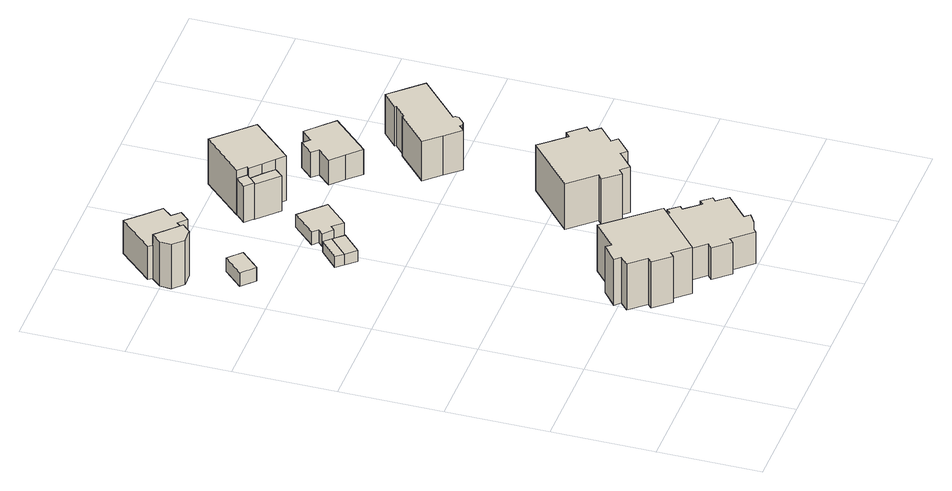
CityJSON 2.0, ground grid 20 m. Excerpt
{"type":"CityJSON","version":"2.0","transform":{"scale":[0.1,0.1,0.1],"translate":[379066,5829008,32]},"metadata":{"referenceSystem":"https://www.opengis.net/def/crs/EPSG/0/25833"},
"CityObjects":{
"building1":{"type":"Building","attributes":{"Gemeindeschluessel":"11000012","BezugspunktDach":"2200","function":"31001_1010","measuredHeight":13.26,"storeysAboveGround":2},"address":[{"country":"Germany","locality":"Berlin","thoroughfareNumber":"109B","thoroughfareName":"Sandhauser Straße"}],"geometry":[{"type":"Solid","lod":"1","boundaries":[[[[0,1,2,3,4,5,6,7,8,9,10,11,12,13]],[[14,15,16,17,18,19,20,21,22,23,24,25,26,27]],[[14,27,13,12]],[[15,14,12,11]],[[16,15,11,10]],[[17,16,10,9]],[[18,17,9,8]],[[19,18,8,7]],[[20,19,7,6]],[[21,20,6,5]],[[22,21,5,4]],[[23,22,4,3]],[[24,23,3,2]],[[25,24,2,1]],[[26,25,1,0]],[[27,26,0,13]]]]}]},
"building2":{"type":"Building","attributes":{"Gemeindeschluessel":"11000012","BezugspunktDach":"2200","function":"31001_2463","measuredHeight":2.93,"storeysAboveGround":1},"address":[{"country":"Germany","locality":"Berlin","thoroughfareNumber":"119 (1)","thoroughfareName":"Sandhauser Straße"}],"geometry":[{"type":"Solid","lod":"1","boundaries":[[[[28,29,30,31]],[[32,33,34,35]],[[32,35,31,30]],[[33,32,30,29]],[[34,33,29,28]],[[35,34,28,31]]]]}]},
"building3":{"type":"Building","attributes":{"Gemeindeschluessel":"11000012","function":"31001_1010"},"address":[{"country":"Germany","locality":"Berlin","thoroughfareNumber":"119","thoroughfareName":"Sandhauser Straße"}],"children":["building3-1","building3-2"]},
"building3-1":{"type":"BuildingPart","attributes":{"BezugspunktDach":"2200","measuredHeight":10.28,"storeysAboveGround":2},"parents":["building3"],"geometry":[{"type":"MultiSurface","lod":"1","boundaries":[[[36,37,38,39,40,41,42,43,44,45,46,47]],[[48,49,50,51,52,53,54,55,56,57,58,59]],[[48,59,47,46]],[[49,48,46,45]],[[50,49,45,44]],[[51,50,44,43]],[[52,51,43,42]],[[53,52,42,41]],[[54,53,41,40]],[[55,54,40,39]],[[56,55,39,38]],[[59,58,36,47]],[[57,56,60,38,37]],[[58,57,37,36]]]}]},
"building3-2":{"type":"BuildingPart","attributes":{"BezugspunktDach":"2200","measuredHeight":9.79,"storeysAboveGround":2},"parents":["building3"],"geometry":[{"type":"MultiSurface","lod":"1","boundaries":[[[61,62,63,64,65,66]],[[67,68,69,70,71,72]],[[67,72,66,65]],[[68,67,65,64]],[[73,38,37,36,64,63]],[[56,69,68,58,57]],[[70,69,63,62]],[[71,70,62,61]],[[72,71,61,66]],[[56,57,37,38,73]],[[57,58,36,37]]]}]},
"building4":{"type":"Building","attributes":{"Gemeindeschluessel":"11000012","BezugspunktDach":"2200","function":"51009_1610","measuredHeight":2.39,"storeysAboveGround":0},"address":[{"country":"Germany","locality":"Berlin"}],"geometry":[{"type":"Solid","lod":"1","boundaries":[[[[74,75,76,77]],[[78,79,80,81]],[[78,81,77,76]],[[79,78,76,75]],[[80,79,75,74]],[[81,80,74,77]]]]}]},
"building5":{"type":"Building","attributes":{"Gemeindeschluessel":"11000012","BezugspunktDach":"2200","function":"31001_1010","measuredHeight":2.33,"storeysAboveGround":1},"address":[{"country":"Germany","locality":"Berlin","thoroughfareNumber":"117 (5)","thoroughfareName":"Sandhauser Straße"}],"geometry":[{"type":"Solid","lod":"1","boundaries":[[[[82,83,75,74]],[[79,84,85,80]],[[79,80,74,75]],[[84,79,75,83]],[[85,84,83,82]],[[80,85,82,74]]]]}]},
"building6":{"type":"Building","attributes":{"Gemeindeschluessel":"11000012","BezugspunktDach":"2200","function":"31001_1010","measuredHeight":7.02,"storeysAboveGround":2},"address":[{"country":"Germany","locality":"Berlin","thoroughfareNumber":"109A","thoroughfareName":"Sandhauser Straße"}],"geometry":[{"type":"Solid","lod":"1","boundaries":[[[[86,87,88,89,90,91,92,93,94,95,96,97,98,99,100,101,102,103,104,105,106,107]],[[108,109,110,111,112,113,114,115,116,117,118,119,120,121,122,123,124,125,126,127,128,129]],[[108,129,107,106]],[[109,108,106,105]],[[110,109,105,104]],[[111,110,104,103]],[[112,111,103,102]],[[113,112,102,101]],[[114,113,101,100]],[[115,114,100,99]],[[116,115,99,98]],[[117,116,98,97]],[[118,117,97,96]],[[119,118,96,95]],[[120,119,95,94]],[[121,120,94,93]],[[122,121,93,92]],[[123,122,92,91]],[[124,123,91,90]],[[125,124,90,89]],[[126,125,89,88]],[[127,126,88,87]],[[128,127,87,86]],[[129,128,86,107]]]]}]},
"building7":{"type":"Building","attributes":{"Gemeindeschluessel":"11000012","BezugspunktDach":"2200","function":"31001_2000","measuredHeight":2.8,"storeysAboveGround":1},"address":[{"country":"Germany","locality":"Berlin","thoroughfareNumber":"117 (4)","thoroughfareName":"Sandhauser Straße"}],"geometry":[{"type":"Solid","lod":"1","boundaries":[[[[130,131,132,133,134,135,136,137]],[[138,139,140,141,142,143,144,145]],[[138,145,137,136]],[[139,138,136,135]],[[140,139,135,134]],[[141,140,134,133]],[[142,141,133,132]],[[143,142,132,131]],[[144,143,131,130]],[[145,144,130,137]]]]}]},
"building8":{"type":"Building","attributes":{"Gemeindeschluessel":"11000012","BezugspunktDach":"2200","function":"31001_2000","measuredHeight":8.09,"storeysAboveGround":1},"address":[{"country":"Germany","locality":"Berlin","thoroughfareNumber":"117 (6)","thoroughfareName":"Sandhauser Straße"}],"geometry":[{"type":"Solid","lod":"1","boundaries":[[[[146,147,148,149]],[[150,151,152,153]],[[150,153,149,148]],[[151,150,148,147]],[[152,151,147,146]],[[153,152,146,149]]]]}]},
"building9":{"type":"Building","attributes":{"Gemeindeschluessel":"11000012","BezugspunktDach":"2200","function":"31001_1010","measuredHeight":12.84,"storeysAboveGround":2},"address":[{"country":"Germany","locality":"Berlin","thoroughfareNumber":"111A","thoroughfareName":"Sandhauser Straße"}],"geometry":[{"type":"Solid","lod":"1","boundaries":[[[[154,155,156,157,158,159,160,161,162,163,164,165,166,167,168,169]],[[170,171,172,173,174,175,176,177,178,179,180,181,182,183,184,185]],[[170,185,169,168]],[[171,170,168,167]],[[172,171,167,166]],[[173,172,166,165]],[[174,173,165,164]],[[175,174,164,163]],[[176,175,163,162]],[[177,176,162,161]],[[178,177,161,160]],[[179,178,160,159]],[[180,179,159,158]],[[181,180,158,157]],[[182,181,157,156]],[[183,182,156,155]],[[184,183,155,154]],[[185,184,154,169]]]]}]},
"building10":{"type":"Building","attributes":{"Gemeindeschluessel":"11000012","function":"31001_1010"},"address":[{"country":"Germany","locality":"Berlin","thoroughfareNumber":"117","thoroughfareName":"Sandhauser Straße"}],"children":["building10-1","building10-2"]},
"building10-1":{"type":"BuildingPart","attributes":{"BezugspunktDach":"2200","measuredHeight":11.36,"storeysAboveGround":2},"parents":["building10"],"geometry":[{"type":"MultiSurface","lod":"1","boundaries":[[[186,187,188,189,190,191,192,193]],[[194,195,196,197,198,199,200,201]],[[194,201,193,192]],[[195,194,192,191]],[[196,195,191,190]],[[197,196,190,189]],[[202,203,197,189,188]],[[204,202,198,188,187]],[[200,199,187,186]],[[201,200,186,193]],[[198,197,203,202]],[[199,198,202,204]]]}]},
"building10-2":{"type":"BuildingPart","attributes":{"BezugspunktDach":"2200","measuredHeight":7.7,"storeysAboveGround":2},"parents":["building10"],"geometry":[{"type":"MultiSurface","lod":"1","boundaries":[[[205,203,204,206]],[[199,197,207,208]],[[199,208,206,204]],[[207,197,203,205]],[[208,207,205,206]],[[197,198,202,203]],[[199,209,204,202,198]]]}]},
"building11":{"type":"Building","attributes":{"Gemeindeschluessel":"11000012","BezugspunktDach":"2200","function":"31001_1010","measuredHeight":8.25,"storeysAboveGround":1},"address":[{"country":"Germany","locality":"Berlin","thoroughfareNumber":"115","thoroughfareName":"Sandhauser Straße"}],"geometry":[{"type":"Solid","lod":"1","boundaries":[[[[210,211,212,213,214,215,216,217,218,219]],[[220,221,222,223,224,225,226,227,228,229]],[[220,229,219,218]],[[221,220,218,217]],[[222,221,217,216]],[[223,222,216,215]],[[224,223,215,214]],[[225,224,214,213]],[[226,225,213,212]],[[227,226,212,211]],[[228,227,211,210]],[[229,228,210,219]]]]}]},
"building12":{"type":"Building","attributes":{"Gemeindeschluessel":"11000012","BezugspunktDach":"2200","function":"31001_1010","measuredHeight":10.29,"storeysAboveGround":2},"address":[{"country":"Germany","locality":"Berlin","thoroughfareNumber":"113","thoroughfareName":"Sandhauser Straße"}],"geometry":[{"type":"Solid","lod":"1","boundaries":[[[[230,231,232,233,234,235,236,237,238,239,240,241,242,243,244,245]],[[246,247,248,249,250,251,252,253,254,255,256,257,258,259,260,261]],[[246,261,245,244]],[[247,246,244,243]],[[248,247,243,242]],[[249,248,242,241]],[[250,249,241,240]],[[251,250,240,239]],[[252,251,239,238]],[[253,252,238,237]],[[254,253,237,236]],[[255,254,236,235]],[[256,255,235,234]],[[257,256,234,233]],[[258,257,233,232]],[[259,258,232,231]],[[260,259,231,230]],[[261,260,230,245]]]]}]}
},
"vertices":[
[220,150,106],[211,142,106],[239,109,106],[248,117,106],[276,85,106],[304,109,106],[374,170,106],[371,174,106],[289,268,106],[239,225,106],[231,235,106],[199,208,106],[209,197,106],[192,182,106],[209,197,4],[199,208,4],[231,235,4],[239,225,4],[289,268,4],[371,174,4],[374,170,4],[304,109,4],[276,85,4],[248,117,4],[239,109,4],[211,142,4],[220,150,4],[192,182,4],
[78,842,31],[114,879,31],[89,903,31],[53,866,31],[89,903,1],[114,879,1],[78,842,1],[53,866,1],
[26,1021,76],[49,1000,76],[71,978,76],[78,972,76],[104,1000,76],[120,985,76],[137,1003,76],[122,1018,76],[139,1037,76],[110,1065,76],[82,1094,76],[20,1028,76],[82,1094,3],[110,1065,3],[139,1037,3],[122,1018,3],[137,1003,3],[120,985,3],[104,1000,3],[78,972,3],[71,978,3],[49,1000,3],[26,1021,3],[20,1028,3],[71,978,15],
[27,960,100],[55,961,100],[71,978,100],[26,1021,100],[9,1002,100],[7,980,100],[9,1002,2],[26,1021,2],[71,978,2],[55,961,2],[27,960,2],[7,980,2],[71,978,50],
[169,706,27],[207,742,27],[195,755,27],[157,720,27],[195,755,3],[207,742,3],[169,706,3],[157,720,3],
[187,686,27],[225,722,27],[225,722,3],[187,686,3],
[335,74,75],[325,65,75],[353,34,75],[362,42,75],[396,4,75],[403,10,75],[424,17,75],[443,29,75],[434,39,75],[482,81,75],[464,102,75],[472,109,75],[456,128,75],[448,121,75],[422,151,75],[429,157,75],[413,176,75],[404,169,75],[387,188,75],[371,174,75],[374,170,75],[304,109,75],[374,170,5],[371,174,5],[387,188,5],[404,169,5],[413,176,5],[429,157,5],[422,151,5],[448,121,5],[456,128,5],[472,109,5],[464,102,5],[482,81,5],[434,39,5],[443,29,5],[424,17,5],[403,10,5],[396,4,5],[362,42,5],[353,34,5],[325,65,5],[335,74,5],[304,109,5],
[219,770,32],[210,761,32],[227,744,32],[236,752,32],[254,733,32],[298,778,32],[251,824,32],[209,780,32],[251,824,4],[298,778,4],[254,733,4],[236,752,4],[227,744,4],[210,761,4],[219,770,4],[209,780,4],
[246,900,89],[265,919,89],[249,934,89],[230,915,89],[249,934,9],[265,919,9],[246,900,9],[230,915,9],
[437,313,104],[427,305,104],[454,274,104],[464,283,104],[478,267,104],[512,296,104],[521,285,104],[553,313,104],[543,324,104],[575,352,104],[560,369,104],[570,378,104],[543,408,104],[533,399,104],[490,448,104],[393,363,104],[490,448,3],[533,399,3],[543,408,3],[570,378,3],[560,369,3],[575,352,3],[543,324,3],[553,313,3],[521,285,3],[512,296,3],[478,267,3],[464,283,3],[454,274,3],[427,305,3],[437,313,3],[393,363,3],
[265,919,107],[261,915,107],[282,897,107],[302,878,107],[318,863,107],[393,942,107],[324,1012,107],[249,934,107],[324,1012,8],[393,942,8],[318,863,8],[302,878,8],[282,897,8],[261,915,8],[265,919,8],[249,934,8],[282,897,85],[302,878,85],[261,915,85],
[286,861,85],[246,900,85],[286,861,8],[246,900,8],[261,915,40],
[410,780,64],[435,755,64],[504,827,64],[480,851,64],[455,875,64],[434,854,64],[421,867,64],[397,842,64],[409,830,64],[385,804,64],[409,830,9],[397,842,9],[421,867,9],[434,854,9],[455,875,9],[480,851,9],[504,827,9],[435,755,9],[410,780,9],[385,804,9],
[486,621,89],[512,592,89],[523,602,89],[527,598,89],[534,599,89],[548,612,89],[549,619,89],[545,622,89],[629,699,89],[602,728,89],[574,759,89],[543,731,89],[545,729,89],[521,707,89],[519,709,89],[457,652,89],[519,709,2],[521,707,2],[545,729,2],[543,731,2],[574,759,2],[602,728,2],[629,699,2],[545,622,2],[549,619,2],[548,612,2],[534,599,2],[527,598,2],[523,602,2],[512,592,2],[486,621,2],[457,652,2]
]}
